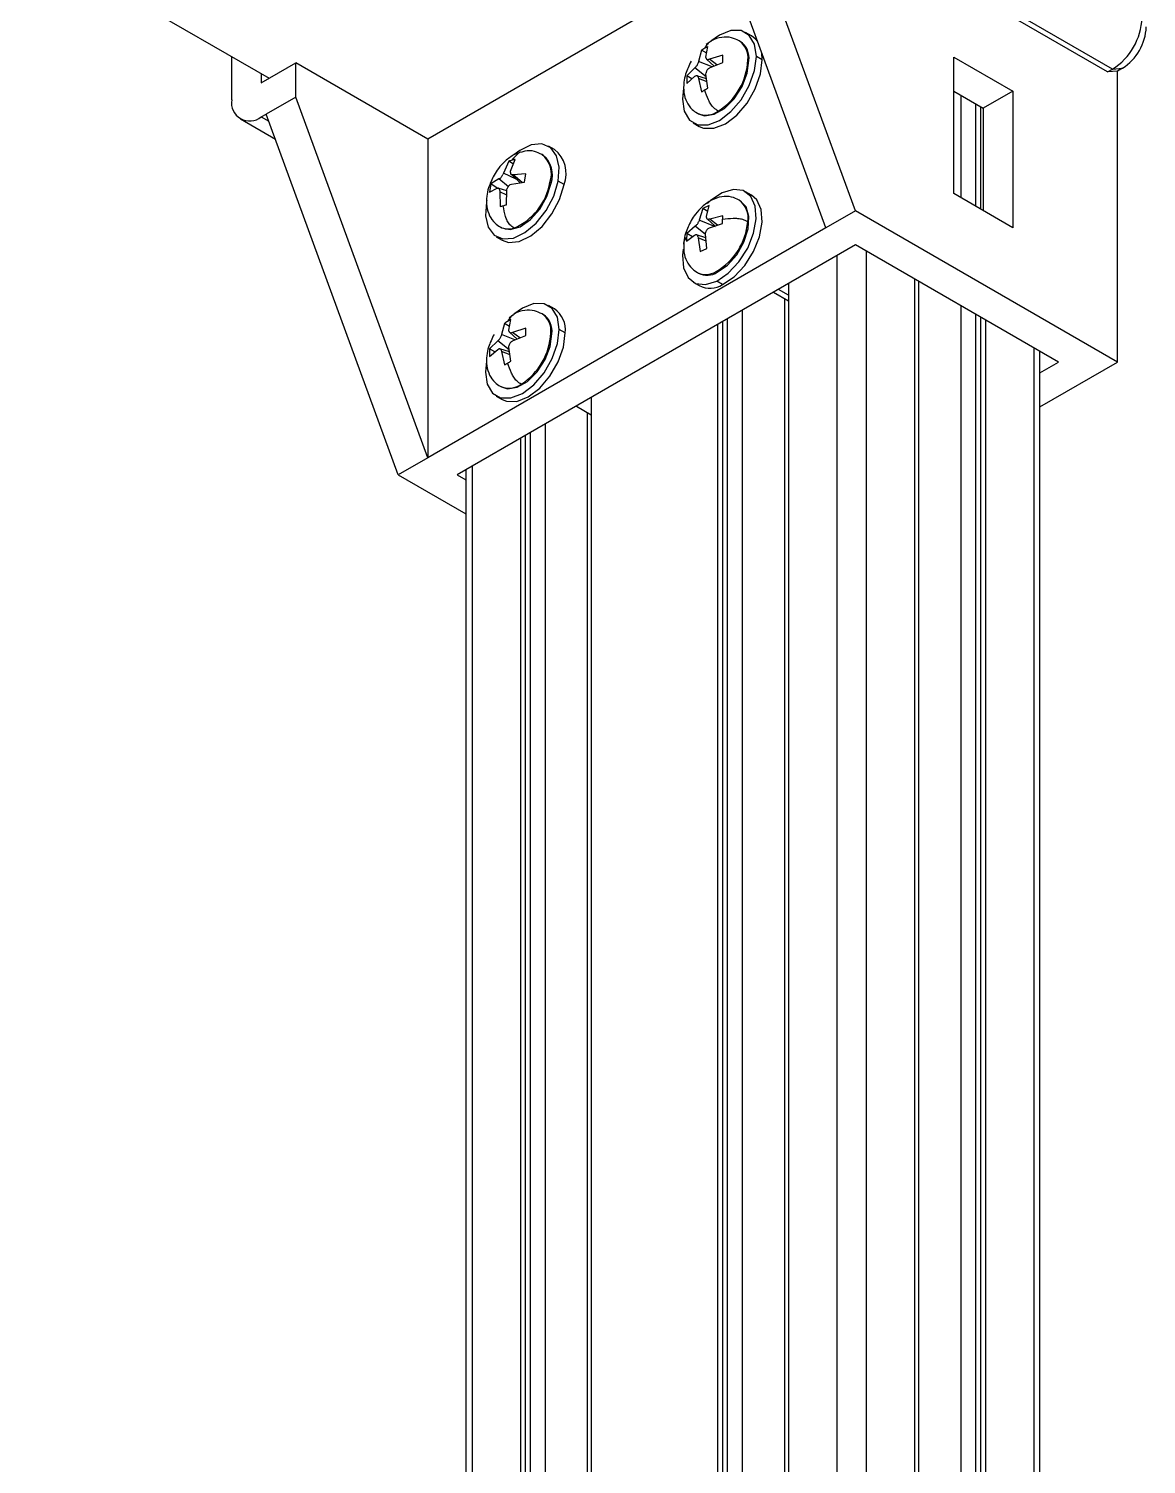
# Model space of a CAD drawing. Header units: millimetres. Extents: x 1258 to 2922, y -135 to 1239.
# Drawn here: x 1749.6 to 1789.7, y 811.4 to 862.9 of the extents above; entities that cross this region are included whole.
import ezdxf

# ---------------------------------------------------------------- set-up
doc = ezdxf.new("R2010")
doc.units = ezdxf.units.MM
doc.header["$LTSCALE"] = 6

msp = doc.modelspace()

# ---------------------------------------------------------------- linework, layer by layer
at = {"color": 7, "linetype": 'Continuous', "lineweight": 25}
for p, q in [((1779.254, 856.335), (1774.517, 869.277)), ((1788.305, 861.317), (1774.517, 869.277)), ((1788.482, 861.419), (1774.694, 869.379)), ((1778.194, 855.723), (1773.456, 868.664)), ((1749.591, 866.073), (1758.218, 861.092)), ((1774.739, 865.16), (1763.91, 858.909)), ((1774.041, 862.394), (1773.905, 862.299)), ((1775.125, 862.411), (1775.084, 862.435)), ((1775.525, 862.614), (1775.313, 862.736)), ((1756.875, 860.317), (1756.875, 861.868)), ((1773.733, 862.096), (1773.628, 861.698)), ((1773.919, 861.988), (1773.733, 862.096)), ((1773.892, 861.85), (1773.965, 862.23)), ((1773.895, 861.81), (1773.892, 861.85)), ((1773.912, 861.779), (1774.184, 861.531)), ((1774.025, 861.773), (1773.983, 861.76)), ((1774.496, 861.924), (1774.025, 861.773)), ((1774.496, 861.655), (1774.496, 861.924)), ((1775.436, 861.724), (1775.395, 861.748)), ((1775.913, 861.755), (1775.701, 861.878)), ((1775.913, 861.755), (1775.894, 862.005)), ((1782.783, 861.851), (1784.904, 860.626)), ((1782.783, 856.952), (1782.783, 861.851)), ((1757.935, 860.929), (1759.173, 861.643)), ((1757.935, 861.256), (1757.935, 860.929)), ((1759.173, 860.419), (1759.173, 861.643)), ((1763.91, 858.909), (1759.173, 861.643)), ((1773.495, 861.467), (1773.202, 861.177)), ((1773.531, 861.499), (1773.495, 861.467)), ((1773.628, 861.698), (1773.618, 861.651)), ((1773.892, 861.238), (1773.895, 861.288)), ((1773.965, 860.737), (1773.892, 861.238)), ((1773.983, 861.44), (1774.025, 861.468)), ((1774.025, 861.468), (1774.496, 861.655)), ((1788.305, 861.317), (1788.482, 861.419)), ((1788.659, 861.348), (1788.305, 861.317)), ((1788.482, 861.419), (1788.836, 861.45)), ((1788.836, 861.45), (1788.659, 861.348)), ((1788.659, 850.906), (1788.659, 861.348)), ((1773.088, 860.734), (1773.05, 860.347)), ((1773.202, 861.177), (1773.202, 860.909)), ((1773.388, 861.07), (1773.202, 861.177)), ((1773.202, 860.909), (1773.495, 861.162)), ((1773.495, 861.162), (1773.531, 861.179)), ((1773.917, 861.068), (1773.567, 861.18)), ((1773.618, 861.128), (1773.628, 861.085)), ((1773.628, 861.085), (1773.733, 860.602)), ((1759.173, 860.419), (1758.112, 859.806)), ((1763.91, 847.477), (1759.173, 860.419)), ((1782.783, 860.626), (1783.844, 860.014)), ((1783.037, 860.479), (1783.037, 856.805)), ((1784.904, 860.626), (1783.844, 860.014)), ((1784.904, 860.626), (1784.904, 855.727)), ((1757.935, 859.704), (1758.112, 859.806)), ((1762.85, 846.865), (1758.112, 859.806)), ((1773.584, 859.837), (1773.625, 859.813)), ((1783.568, 860.173), (1783.568, 856.499)), ((1783.745, 860.071), (1783.745, 856.397)), ((1783.844, 860.014), (1783.844, 856.339)), ((1757.185, 859.63), (1758.442, 858.904)), ((1773.438, 859.488), (1773.65, 859.366)), ((1763.91, 858.909), (1763.91, 847.477)), ((1766.881, 857.757), (1767.048, 858.182)), ((1768.054, 858.329), (1768.013, 858.353)), ((1768.454, 858.532), (1768.242, 858.654)), ((1766.625, 857.683), (1766.606, 857.634)), ((1766.822, 858.117), (1766.625, 857.683)), ((1766.981, 858.011), (1766.822, 858.117)), ((1766.875, 857.711), (1766.881, 857.757)), ((1766.898, 857.646), (1767.229, 857.344)), ((1766.978, 857.626), (1766.939, 857.625)), ((1767.433, 857.662), (1766.978, 857.626)), ((1767.377, 857.368), (1767.433, 857.662)), ((1766.179, 857.3), (1766.122, 857.007)), ((1766.122, 857.007), (1766.4, 857.145)), ((1766.464, 857.478), (1766.179, 857.3)), ((1766.398, 857.154), (1766.179, 857.3)), ((1766.4, 857.145), (1766.433, 857.15)), ((1766.751, 857.049), (1766.439, 857.149)), ((1766.5, 857.499), (1766.464, 857.478)), ((1766.752, 857.088), (1766.765, 857.141)), ((1766.871, 857.276), (1766.914, 857.293)), ((1766.914, 857.293), (1767.377, 857.368)), ((1768.333, 857.327), (1768.292, 857.351)), ((1768.803, 857.278), (1768.59, 857.401)), ((1766.027, 856.702), (1766.018, 856.659)), ((1766.496, 857.064), (1766.496, 857.014)), ((1766.496, 857.014), (1766.508, 856.487)), ((1766.734, 856.552), (1766.752, 857.088)), ((1775.125, 856.695), (1775.084, 856.719)), ((1775.525, 856.898), (1775.313, 857.02)), ((1784.904, 855.727), (1782.783, 856.952)), ((1773.78, 856.415), (1773.647, 856.003)), ((1774.012, 856.529), (1773.78, 856.415)), ((1773.956, 856.309), (1773.78, 856.415)), ((1773.911, 856.133), (1774.012, 856.529)), ((1773.911, 856.092), (1773.911, 856.133)), ((1774.502, 856.157), (1774.034, 856.04)), ((1779.254, 856.335), (1778.194, 855.723)), ((1788.659, 850.906), (1779.254, 856.335)), ((1778.194, 855.723), (1763.91, 847.477)), ((1766.513, 855.755), (1766.554, 855.731)), ((1773.505, 855.779), (1773.212, 855.521)), ((1773.541, 855.808), (1773.505, 855.779)), ((1773.647, 856.003), (1773.635, 855.955)), ((1774.23, 855.76), (1773.647, 856.003)), ((1773.931, 856.05), (1774.216, 855.791)), ((1773.972, 855.7), (1774.015, 855.725)), ((1774.034, 856.04), (1773.992, 856.03)), ((1774.015, 855.725), (1774.485, 855.88)), ((1779.254, 855.11), (1764.971, 846.865)), ((1766.367, 855.406), (1766.579, 855.284)), ((1773.195, 855.243), (1773.486, 855.464)), ((1773.407, 855.404), (1773.212, 855.521)), ((1773.486, 855.464), (1773.521, 855.477)), ((1773.884, 855.369), (1773.548, 855.476)), ((1773.602, 855.416), (1773.609, 855.37)), ((1773.609, 855.37), (1773.686, 854.871)), ((1773.872, 855.5), (1773.878, 855.552)), ((1773.918, 854.986), (1773.872, 855.5)), ((1786.538, 850.906), (1779.254, 855.11)), ((1773.686, 854.871), (1773.918, 854.986)), ((1773.584, 854.121), (1773.625, 854.097)), ((1774.298, 854.13), (1774.257, 854.154)), ((1773.438, 853.773), (1773.65, 853.65)), ((1774.491, 853.691), (1774.279, 853.814)), ((1776.85, 853.722), (1776.85, 793.747)), ((1781.376, 853.886), (1781.376, 793.666)), ((1781.521, 853.802), (1781.521, 793.582)), ((1776.313, 853.412), (1776.85, 853.102)), ((1776.705, 853.185), (1776.705, 793.664)), ((1766.97, 852.596), (1766.834, 852.501)), ((1768.054, 852.613), (1768.013, 852.637)), ((1768.454, 852.816), (1768.242, 852.938)), ((1775.189, 852.763), (1775.189, 792.801)), ((1783.037, 852.926), (1783.037, 792.706)), ((1783.568, 852.62), (1783.568, 792.4)), ((1783.745, 852.518), (1783.745, 792.298)), ((1766.661, 852.298), (1766.557, 851.9)), ((1766.848, 852.19), (1766.661, 852.298)), ((1766.821, 852.052), (1766.894, 852.432)), ((1766.824, 852.013), (1766.821, 852.052)), ((1766.841, 851.981), (1767.113, 851.734)), ((1766.954, 851.975), (1766.912, 851.962)), ((1767.424, 852.126), (1766.954, 851.975)), ((1767.424, 851.857), (1767.424, 852.126)), ((1768.842, 851.957), (1768.63, 852.08)), ((1774.305, 852.253), (1774.305, 793.306)), ((1774.481, 852.355), (1774.481, 793.21)), ((1774.658, 852.457), (1774.658, 793.108)), ((1783.921, 852.416), (1783.921, 792.196)), ((1766.424, 851.669), (1766.131, 851.379)), ((1766.459, 851.701), (1766.424, 851.669)), ((1766.557, 851.9), (1766.547, 851.853)), ((1766.821, 851.44), (1766.824, 851.49)), ((1766.912, 851.642), (1766.954, 851.67)), ((1766.954, 851.67), (1767.424, 851.857)), ((1768.365, 851.927), (1768.323, 851.951)), ((1766.017, 850.936), (1765.979, 850.549)), ((1766.131, 851.379), (1766.131, 851.111)), ((1766.317, 851.272), (1766.131, 851.379)), ((1766.131, 851.111), (1766.424, 851.364)), ((1766.424, 851.364), (1766.459, 851.381)), ((1766.846, 851.27), (1766.496, 851.382)), ((1766.547, 851.33), (1766.557, 851.287)), ((1766.557, 851.287), (1766.661, 850.804)), ((1766.894, 850.939), (1766.821, 851.44)), ((1785.873, 791.069), (1785.873, 851.289)), ((1785.873, 850.522), (1786.538, 850.906)), ((1785.873, 849.298), (1788.659, 850.906)), ((1766.513, 850.039), (1766.554, 850.015)), ((1766.367, 849.69), (1766.579, 849.568)), ((1769.779, 849.64), (1769.779, 790.775)), ((1769.242, 849.33), (1769.779, 849.02)), ((1769.634, 849.103), (1769.634, 790.691)), ((1767.587, 848.375), (1767.587, 789.51)), ((1768.118, 848.681), (1768.118, 789.816)), ((1767.234, 848.171), (1767.234, 789.305)), ((1767.41, 848.273), (1767.41, 789.407)), ((1763.91, 847.477), (1762.85, 846.865)), ((1762.85, 846.865), (1765.282, 845.461)), ((1764.971, 846.865), (1765.282, 846.685)), ((1765.282, 847.044), (1765.282, 787.069))]:
    msp.add_line(p, q, dxfattribs=at)
at = {"color": 8, "linetype": 'Continuous', "lineweight": 25}
for p, q in [((1774.284, 861.571), (1774.025, 861.773)), ((1773.905, 861.146), (1773.495, 861.467)), ((1774.111, 861.502), (1773.628, 861.698)), ((1773.932, 860.962), (1773.628, 861.085)), ((1757.935, 859.704), (1758.207, 859.548)), ((1767.085, 857.475), (1766.625, 857.683)), ((1767.301, 857.356), (1766.978, 857.626)), ((1766.803, 857.195), (1766.464, 857.478)), ((1766.746, 856.902), (1766.496, 857.014)), ((1773.874, 855.485), (1773.505, 855.779)), ((1774.308, 855.821), (1774.034, 856.04)), ((1773.894, 855.251), (1773.609, 855.37)), ((1778.583, 854.723), (1778.583, 794.747)), ((1779.643, 854.886), (1779.643, 794.666)), ((1776.85, 853.312), (1776.495, 853.517)), ((1767.213, 851.773), (1766.954, 851.975)), ((1766.834, 851.348), (1766.424, 851.669)), ((1767.04, 851.704), (1766.557, 851.9)), ((1766.861, 851.164), (1766.557, 851.287)), ((1785.654, 851.416), (1785.654, 791.196)), ((1765.501, 847.171), (1765.501, 787.391))]:
    msp.add_line(p, q, dxfattribs=at)
at = {"color": 7, "linetype": 'Continuous', "lineweight": 25, "flags": 128}
for points in [[(1775.701, 861.878), (1775.636, 862.313), (1775.448, 862.631), (1775.155, 862.801), (1774.785, 862.805), (1774.375, 862.643), (1774.072, 862.427)], [(1773.978, 862.343), (1773.966, 862.332), (1773.915, 862.282)], [(1775.751, 862.395), (1775.66, 862.509), (1775.525, 862.614)], [(1773.05, 860.347), (1773.114, 859.911), (1773.303, 859.593), (1773.596, 859.424), (1773.966, 859.42), (1774.375, 859.581), (1774.785, 859.893), (1775.155, 860.323), (1775.448, 860.831), (1775.636, 861.367), (1775.701, 861.878)], [(1773.65, 859.366), (1773.808, 859.301), (1774.178, 859.297), (1774.588, 859.459), (1774.997, 859.77), (1775.367, 860.201), (1775.66, 860.709), (1775.848, 861.245), (1775.913, 861.755)], [(1773.625, 859.813), (1773.845, 859.745), (1774.191, 859.8), (1774.56, 860.012), (1774.906, 860.358), (1775.188, 860.794), (1775.372, 861.269), (1775.436, 861.724)], [(1768.59, 857.401), (1768.627, 857.899), (1768.534, 858.312), (1768.321, 858.6), (1768.008, 858.734), (1767.626, 858.701), (1767.213, 858.505), (1767.002, 858.346)], [(1766.018, 856.659), (1765.982, 856.161), (1766.075, 855.748), (1766.288, 855.46), (1766.601, 855.326), (1766.982, 855.359), (1767.396, 855.555), (1767.8, 855.896), (1768.156, 856.348), (1768.428, 856.866), (1768.59, 857.401)], [(1766.554, 855.731), (1766.567, 855.724), (1766.872, 855.662), (1767.229, 855.765), (1767.596, 856.021), (1767.927, 856.398), (1768.183, 856.852), (1768.333, 857.327)], [(1766.579, 855.284), (1766.813, 855.204), (1767.195, 855.237), (1767.608, 855.433), (1768.012, 855.774), (1768.368, 856.225), (1768.64, 856.744), (1768.803, 857.278)], [(1774.472, 856.979), (1774.058, 856.7), (1773.948, 856.599)], [(1774.279, 853.814), (1774.693, 854.093), (1775.075, 854.5), (1775.389, 854.994), (1775.603, 855.528), (1775.698, 856.049), (1775.663, 856.506), (1775.502, 856.854), (1775.23, 857.06), (1774.876, 857.103), (1774.472, 856.979)], [(1774.298, 854.13), (1774.665, 854.385), (1774.996, 854.762), (1775.253, 855.215), (1775.404, 855.69), (1775.431, 856.13), (1775.33, 856.481), (1775.125, 856.695)], [(1774.491, 853.691), (1774.905, 853.97), (1775.287, 854.377), (1775.601, 854.871), (1775.815, 855.405), (1775.91, 855.926), (1775.875, 856.383), (1775.714, 856.732), (1775.525, 856.898)], [(1773.078, 854.962), (1773.053, 854.744), (1773.088, 854.287), (1773.249, 853.938), (1773.52, 853.733), (1773.875, 853.69), (1774.279, 853.814)], [(1768.63, 852.08), (1768.565, 852.515), (1768.377, 852.833), (1768.084, 853.003), (1767.714, 853.007), (1767.304, 852.845), (1767.001, 852.629)], [(1766.907, 852.545), (1766.895, 852.534), (1766.86, 852.5)], [(1765.979, 850.549), (1766.043, 850.113), (1766.232, 849.795), (1766.525, 849.626), (1766.895, 849.622), (1767.304, 849.783), (1767.714, 850.095), (1768.084, 850.526), (1768.377, 851.034), (1768.565, 851.569), (1768.63, 852.08)], [(1766.554, 850.015), (1766.774, 849.947), (1767.12, 850.002), (1767.489, 850.214), (1767.835, 850.56), (1768.117, 850.996), (1768.301, 851.471), (1768.365, 851.927)], [(1766.579, 849.568), (1766.737, 849.503), (1767.107, 849.499), (1767.516, 849.661), (1767.926, 849.972), (1768.296, 850.403), (1768.589, 850.911), (1768.777, 851.447), (1768.842, 851.957)]]:
    msp.add_lwpolyline(points, dxfattribs=at)
at = {"color": 7, "linetype": 'Continuous', "lineweight": 25}
for centre, radius, start, end in [((1787.24, 863.361), 2.305, 302.6055, 357.3945), ((1787.833, 863.019), 1.862, 302.6055, 357.3945), ((1774.728, 861.818), 0.714, 352.4814, 56.2064), ((1773.092, 861.853), 2.305, 302.6055, 357.3945), ((1757.521, 860.212), 0.655, 170.786, 309.2033), ((1767.473, 857.627), 0.911, 340.7204, 50.3789), ((1767.782, 857.67), 1.093, 339.0217, 52.0776), ((1766.147, 857.716), 2.175, 293.2279, 350.3219), ((1773.107, 856.139), 2.293, 300.1016, 355.0896), ((1773.934, 854.689), 0.667, 242.476, 303.1513), ((1774.035, 854.407), 0.849, 243.0819, 302.5454), ((1767.657, 852.02), 0.714, 352.4814, 56.2064), ((1767.938, 852.065), 0.911, 353.1955, 55.4923), ((1766.021, 852.055), 2.305, 302.6055, 357.3945)]:
    msp.add_arc(centre, radius, start, end, dxfattribs=at)
at = {"color": 8, "linetype": 'Continuous', "lineweight": 25}
for centre, radius, start, end in [((1774.682, 861.839), 0.719, 352.7273, 56.1117), ((1773.895, 860.525), 0.754, 245.6929, 305.6176), ((1767.455, 857.657), 0.891, 339.8911, 51.7458), ((1774.635, 856.092), 0.771, 348.7937, 54.4324), ((1766.802, 856.302), 0.619, 242.0971, 289.1289), ((1773.891, 854.751), 0.701, 243.6966, 301.5298), ((1767.611, 852.042), 0.719, 352.7273, 56.1117), ((1766.823, 850.727), 0.754, 245.6929, 305.6176)]:
    msp.add_arc(centre, radius, start, end, dxfattribs=at)
at = {"color": 7, "linetype": 'Continuous', "lineweight": 25}
for points, knots in [([(1774.039, 862.396), (1774.021, 862.385), (1773.939, 862.334), (1773.886, 862.24), (1773.845, 862.166)], [0, 0, 0, 0, 0.217327, 1, 1, 1, 1]), ([(1775.084, 862.435), (1774.993, 862.478), (1774.786, 862.576), (1774.451, 862.568), (1774.189, 862.502), (1774.059, 862.407), (1774.041, 862.394)], [0, 0, 0, 0, 0.257941, 0.586432, 0.942674, 1, 1, 1, 1]), ([(1773.845, 862.166), (1773.823, 862.153), (1773.785, 862.131), (1773.749, 862.106), (1773.733, 862.096)], [0, 0, 0, 0, 0.559869, 1, 1, 1, 1]), ([(1773.965, 862.23), (1773.942, 862.219), (1773.901, 862.198), (1773.862, 862.176), (1773.845, 862.166)], [0, 0, 0, 0, 0.560075, 1, 1, 1, 1]), ([(1773.895, 861.81), (1773.899, 861.801), (1773.905, 861.784), (1773.926, 861.766), (1773.951, 861.757), (1773.972, 861.759), (1773.983, 861.76)], [0, 0, 0, 0, 0.250273, 0.5, 0.749727, 1, 1, 1, 1]), ([(1773.359, 861.699), (1773.284, 861.548), (1773.165, 861.304), (1773.088, 860.912), (1773.086, 860.567), (1773.183, 860.238), (1773.353, 859.992), (1773.518, 859.881), (1773.584, 859.837)], [0, 0, 0, 0, 0.225449, 0.362472, 0.544562, 0.721176, 0.888899, 1, 1, 1, 1]), ([(1773.531, 861.499), (1773.54, 861.509), (1773.559, 861.531), (1773.584, 861.569), (1773.605, 861.61), (1773.614, 861.637), (1773.618, 861.651)], [0, 0, 0, 0, 0.250273, 0.5, 0.749727, 1, 1, 1, 1]), ([(1773.983, 861.44), (1773.972, 861.43), (1773.951, 861.41), (1773.926, 861.372), (1773.905, 861.331), (1773.899, 861.302), (1773.895, 861.288)], [0, 0, 0, 0, 0.250273, 0.5, 0.749727, 1, 1, 1, 1]), ([(1773.618, 861.128), (1773.614, 861.138), (1773.605, 861.157), (1773.584, 861.175), (1773.559, 861.183), (1773.54, 861.18), (1773.531, 861.179)], [0, 0, 0, 0, 0.250273, 0.5, 0.749727, 1, 1, 1, 1]), ([(1773.845, 860.671), (1773.867, 860.683), (1773.906, 860.706), (1773.947, 860.727), (1773.965, 860.737)], [0, 0, 0, 0, 0.559869, 1, 1, 1, 1]), ([(1773.733, 860.602), (1773.753, 860.615), (1773.789, 860.638), (1773.828, 860.661), (1773.845, 860.671)], [0, 0, 0, 0, 0.560075, 1, 1, 1, 1]), ([(1774.334, 859.911), (1774.28, 859.946), (1774.184, 860.009), (1774.064, 860.159), (1773.949, 860.379), (1773.888, 860.55), (1773.845, 860.671)], [0, 0, 0, 0, 0.2330012, 0.4184346, 0.591328, 1, 1, 1, 1]), ([(1767.179, 858.402), (1767.127, 858.387), (1766.952, 858.336), (1766.699, 858.137), (1766.452, 857.879), (1766.338, 857.697), (1766.288, 857.617)], [0, 0, 0, 0, 0.145629, 0.490257, 0.775563, 1, 1, 1, 1]), ([(1766.931, 858.152), (1766.91, 858.146), (1766.873, 858.135), (1766.838, 858.122), (1766.822, 858.117)], [0, 0, 0, 0, 0.559869, 1, 1, 1, 1]), ([(1767.254, 858.439), (1767.247, 858.438), (1767.2, 858.434), (1767.086, 858.337), (1766.995, 858.229), (1766.931, 858.152)], [0, 0, 0, 0, 0.053414, 0.334824, 1, 1, 1, 1]), ([(1767.048, 858.182), (1767.025, 858.177), (1766.986, 858.168), (1766.948, 858.157), (1766.931, 858.152)], [0, 0, 0, 0, 0.560075, 1, 1, 1, 1]), ([(1768.013, 858.353), (1767.922, 858.395), (1767.716, 858.489), (1767.457, 858.505), (1767.301, 858.445), (1767.257, 858.429)], [0, 0, 0, 0, 0.36023, 0.818987, 1, 1, 1, 1]), ([(1766.5, 857.499), (1766.51, 857.507), (1766.53, 857.523), (1766.559, 857.556), (1766.586, 857.593), (1766.599, 857.62), (1766.606, 857.634)], [0, 0, 0, 0, 0.250273, 0.5, 0.749727, 1, 1, 1, 1]), ([(1766.875, 857.711), (1766.876, 857.7), (1766.877, 857.677), (1766.891, 857.652), (1766.911, 857.633), (1766.929, 857.628), (1766.939, 857.625)], [0, 0, 0, 0, 0.250273, 0.5, 0.749727, 1, 1, 1, 1]), ([(1766.288, 857.617), (1766.213, 857.465), (1766.094, 857.222), (1766.017, 856.83), (1766.015, 856.485), (1766.112, 856.156), (1766.282, 855.91), (1766.447, 855.799), (1766.513, 855.755)], [0, 0, 0, 0, 0.225449, 0.362472, 0.544562, 0.721176, 0.888899, 1, 1, 1, 1]), ([(1766.496, 857.064), (1766.494, 857.075), (1766.491, 857.099), (1766.476, 857.125), (1766.457, 857.144), (1766.441, 857.148), (1766.433, 857.15)], [0, 0, 0, 0, 0.2502728, 0.5, 0.7497272, 1, 1, 1, 1]), ([(1766.871, 857.276), (1766.86, 857.269), (1766.838, 857.254), (1766.808, 857.221), (1766.782, 857.183), (1766.771, 857.155), (1766.765, 857.141)], [0, 0, 0, 0, 0.250273, 0.5, 0.749727, 1, 1, 1, 1]), ([(1775.084, 856.719), (1774.993, 856.762), (1774.786, 856.859), (1774.449, 856.858), (1774.091, 856.736), (1773.77, 856.507), (1773.523, 856.244), (1773.409, 856.063), (1773.359, 855.983)], [0, 0, 0, 0, 0.141423, 0.321525, 0.516844, 0.711735, 0.873078, 1, 1, 1, 1]), ([(1766.508, 856.487), (1766.528, 856.493), (1766.563, 856.505), (1766.6, 856.516), (1766.617, 856.52)], [0, 0, 0, 0, 0.560075, 1, 1, 1, 1]), ([(1766.617, 856.52), (1766.638, 856.526), (1766.676, 856.537), (1766.716, 856.547), (1766.734, 856.552)], [0, 0, 0, 0, 0.559869, 1, 1, 1, 1]), ([(1767.005, 855.717), (1766.953, 855.753), (1766.858, 855.816), (1766.755, 855.974), (1766.672, 856.207), (1766.639, 856.391), (1766.617, 856.52)], [0, 0, 0, 0, 0.233001, 0.418435, 0.591328, 1, 1, 1, 1]), ([(1773.911, 856.092), (1773.914, 856.082), (1773.919, 856.063), (1773.937, 856.043), (1773.962, 856.03), (1773.982, 856.03), (1773.992, 856.03)], [0, 0, 0, 0, 0.250273, 0.5, 0.749727, 1, 1, 1, 1]), ([(1774.49, 856.021), (1774.492, 856.047), (1774.495, 856.093), (1774.5, 856.138), (1774.502, 856.157)], [0, 0, 0, 0, 0.559869, 1, 1, 1, 1]), ([(1773.359, 855.983), (1773.286, 855.832), (1773.17, 855.589), (1773.098, 855.293), (1773.102, 855.169), (1773.102, 855.138)], [0, 0, 0, 0, 0.553833, 0.890443, 1, 1, 1, 1]), ([(1773.541, 855.808), (1773.551, 855.818), (1773.57, 855.837), (1773.597, 855.875), (1773.619, 855.915), (1773.63, 855.942), (1773.635, 855.955)], [0, 0, 0, 0, 0.250273, 0.5, 0.749727, 1, 1, 1, 1]), ([(1773.972, 855.7), (1773.961, 855.69), (1773.94, 855.672), (1773.913, 855.635), (1773.891, 855.594), (1773.883, 855.566), (1773.878, 855.552)], [0, 0, 0, 0, 0.250273, 0.5, 0.749727, 1, 1, 1, 1]), ([(1774.485, 855.88), (1774.486, 855.906), (1774.487, 855.954), (1774.489, 856.001), (1774.49, 856.021)], [0, 0, 0, 0, 0.560075, 1, 1, 1, 1]), ([(1775.392, 855.942), (1775.335, 855.971), (1775.232, 856.024), (1775.042, 856.058), (1774.795, 856.06), (1774.616, 856.037), (1774.49, 856.021)], [0, 0, 0, 0, 0.233001, 0.418435, 0.591328, 1, 1, 1, 1]), ([(1773.102, 855.138), (1773.098, 855.042), (1773.088, 854.822), (1773.185, 854.523), (1773.353, 854.276), (1773.518, 854.165), (1773.584, 854.121)], [0, 0, 0, 0, 0.231886, 0.529753, 0.812624, 1, 1, 1, 1]), ([(1773.199, 855.384), (1773.198, 855.358), (1773.195, 855.312), (1773.195, 855.264), (1773.195, 855.243)], [0, 0, 0, 0, 0.559869, 1, 1, 1, 1]), ([(1773.212, 855.521), (1773.209, 855.496), (1773.204, 855.451), (1773.201, 855.404), (1773.199, 855.384)], [0, 0, 0, 0, 0.560075, 1, 1, 1, 1]), ([(1773.602, 855.416), (1773.598, 855.426), (1773.591, 855.446), (1773.572, 855.467), (1773.549, 855.479), (1773.53, 855.478), (1773.521, 855.477)], [0, 0, 0, 0, 0.250273, 0.5, 0.749727, 1, 1, 1, 1]), ([(1766.968, 852.599), (1766.95, 852.588), (1766.868, 852.536), (1766.815, 852.442), (1766.774, 852.368)], [0, 0, 0, 0, 0.217327, 1, 1, 1, 1]), ([(1768.013, 852.637), (1767.922, 852.68), (1767.715, 852.778), (1767.38, 852.77), (1767.118, 852.704), (1766.988, 852.609), (1766.97, 852.596)], [0, 0, 0, 0, 0.257941, 0.586432, 0.942674, 1, 1, 1, 1]), ([(1766.774, 852.368), (1766.752, 852.356), (1766.714, 852.333), (1766.677, 852.309), (1766.661, 852.298)], [0, 0, 0, 0, 0.559869, 1, 1, 1, 1]), ([(1766.894, 852.432), (1766.871, 852.421), (1766.83, 852.4), (1766.791, 852.378), (1766.774, 852.368)], [0, 0, 0, 0, 0.560075, 1, 1, 1, 1]), ([(1766.824, 852.013), (1766.828, 852.004), (1766.834, 851.986), (1766.854, 851.969), (1766.88, 851.959), (1766.901, 851.961), (1766.912, 851.962)], [0, 0, 0, 0, 0.250273, 0.5, 0.749727, 1, 1, 1, 1]), ([(1766.288, 851.901), (1766.213, 851.75), (1766.094, 851.506), (1766.017, 851.115), (1766.015, 850.77), (1766.112, 850.44), (1766.282, 850.194), (1766.447, 850.083), (1766.513, 850.039)], [0, 0, 0, 0, 0.225449, 0.362472, 0.544562, 0.721176, 0.888899, 1, 1, 1, 1]), ([(1766.459, 851.701), (1766.469, 851.712), (1766.488, 851.733), (1766.513, 851.771), (1766.534, 851.812), (1766.543, 851.839), (1766.547, 851.853)], [0, 0, 0, 0, 0.250273, 0.5, 0.749727, 1, 1, 1, 1]), ([(1766.912, 851.642), (1766.901, 851.632), (1766.88, 851.612), (1766.854, 851.574), (1766.834, 851.533), (1766.828, 851.504), (1766.824, 851.49)], [0, 0, 0, 0, 0.250273, 0.5, 0.749727, 1, 1, 1, 1]), ([(1766.547, 851.33), (1766.543, 851.34), (1766.534, 851.359), (1766.513, 851.377), (1766.488, 851.386), (1766.469, 851.383), (1766.459, 851.381)], [0, 0, 0, 0, 0.250273, 0.5, 0.749727, 1, 1, 1, 1]), ([(1766.774, 850.873), (1766.796, 850.886), (1766.835, 850.908), (1766.876, 850.929), (1766.894, 850.939)], [0, 0, 0, 0, 0.559869, 1, 1, 1, 1]), ([(1766.661, 850.804), (1766.682, 850.817), (1766.718, 850.841), (1766.757, 850.863), (1766.774, 850.873)], [0, 0, 0, 0, 0.560075, 1, 1, 1, 1]), ([(1767.263, 850.114), (1767.209, 850.149), (1767.113, 850.211), (1766.993, 850.361), (1766.878, 850.581), (1766.817, 850.753), (1766.774, 850.873)], [0, 0, 0, 0, 0.2330012, 0.4184346, 0.591328, 1, 1, 1, 1])]:
    msp.add_open_spline(points, degree=3, knots=knots, dxfattribs=at)
at = {"color": 8, "linetype": 'Continuous', "lineweight": 25}
msp.add_open_spline([(1773.099, 855.138), (1773.099, 855.154), (1773.102, 855.239), (1773.155, 855.319), (1773.199, 855.384)], degree=3, knots=[0, 0, 0, 0, 0.1792195, 1, 1, 1, 1], dxfattribs=at)

doc.saveas('drawing.dxf')
